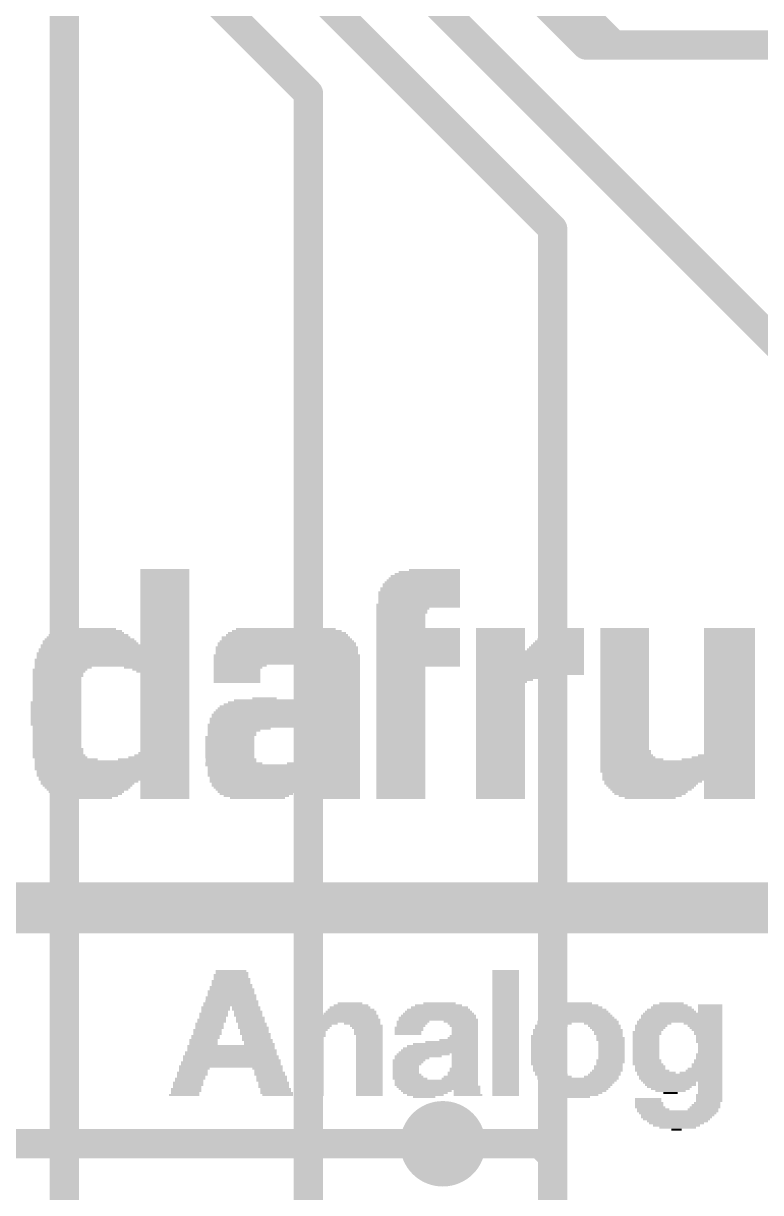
# Model space of a CAD drawing. Extents: x -3.4 to 68.6, y -0.2 to 53.3.
# Drawn here: x 55.45 to 63.12, y 9.14 to 21.31 of the extents above; entities that cross this region are included whole.
import ezdxf

# ---------------------------------------------------------------- set-up
doc = ezdxf.new("R2010")
doc.units = 0
for name, color, linetype in [('1', 12, 'CONTINUOUS'), ('16', 132, 'CONTINUOUS'), ('18', 3, 'CONTINUOUS'), ('200', 4, 'CONTINUOUS')]:
    doc.layers.add(name, color=color, linetype=linetype)

# ---------------------------------------------------------------- blocks, each defined once
blk = doc.blocks.new('RECT')
blk.add_solid([(-0.5, -0.5), (0.5, -0.5), (-0.5, 0.5), (0.5, 0.5)])
blk = doc.blocks.new('ROUNDV')
at = {"const_width": 0.5}
blk.add_lwpolyline([(0, -0.25, 1), (0, 0.25, 1), (0, -0.25)], format="xyb", dxfattribs=at)

msp = doc.modelspace()

# ---------------------------------------------------------------- linework, layer by layer
at = {"layer": '1', "const_width": 0.3048}
for points in [[(57.1763, 25.2157), (61.31, 21.082)], [(56.6106, 24.65), (63.5, 17.7606)], [(56.0449, 24.0843), (60.96, 19.1692)], [(55.4792, 23.5186), (58.42, 20.5779)], [(55.88, 21.9865), (55.88, 2.54)], [(61.31, 21.082), (63.627, 21.082)], [(58.42, 20.5779), (58.42, 2.54)], [(60.96, 19.1692), (60.96, 9.525)], [(59.817, 9.652), (60.833, 9.652)], [(60.833, 9.652), (60.96, 9.525)], [(60.96, 9.525), (60.96, 2.54)]]:
    msp.add_lwpolyline(points, dxfattribs=at)
at = {"layer": '1', "const_width": 0.1524}
for points in [[(61.31, 21.1582, 1), (61.31, 21.0058)], [(61.2561, 21.0281, 1), (61.3639, 21.1359)], [(58.4962, 20.5779, 1), (58.3438, 20.5779)], [(58.3661, 20.524, 1), (58.4739, 20.6317)], [(61.0362, 19.1692, 1), (60.8838, 19.1692)], [(60.9061, 19.1153, 1), (61.0139, 19.2231)], [(59.817, 9.7282, 1), (59.817, 9.5758)], [(60.8869, 9.7059, 1), (60.7791, 9.5981)], [(60.833, 9.5758, 1), (60.833, 9.7282)], [(61.0362, 9.525, 1), (60.8838, 9.525)], [(60.9061, 9.4711, 1), (61.0139, 9.5789)], [(60.8838, 9.525, 1), (61.0362, 9.525)]]:
    msp.add_lwpolyline(points, format="xyb", dxfattribs=at)
at = {"layer": '16', "const_width": 0.3048}
for points in [[(61.214, 21.463), (61.595, 21.082)], [(61.595, 21.082), (63.373, 21.082)], [(29.21, 9.652), (59.817, 9.652)]]:
    msp.add_lwpolyline(points, dxfattribs=at)
at = {"layer": '16', "const_width": 0.1524}
for points in [[(61.595, 21.1582, 1), (61.595, 21.0058)], [(61.5411, 21.0281, 1), (61.6489, 21.1359)], [(59.817, 9.5758, 1), (59.817, 9.7282)]]:
    msp.add_lwpolyline(points, format="xyb", dxfattribs=at)

# ---------------------------------------------------------------- block references
at = {"layer": '18', "xscale": 0.889, "yscale": 0.889}
msp.add_blockref('ROUNDV', (59.817, 9.652), dxfattribs=at)
msp.add_blockref('ROUNDV', (59.817, 9.652), dxfattribs=at)
at = {"layer": '200', "yscale": 0.0212}
for p, xscale in [((56.9255, 15.6204), 0.508), ((56.9255, 15.5992), 0.508), ((56.9255, 15.578), 0.508), ((59.6559, 15.578), 0.6773), ((59.677, 15.5992), 0.635), ((59.7299, 15.6204), 0.5291), ((56.9255, 15.5569), 0.508), ((56.9255, 15.5357), 0.508), ((56.9255, 15.5145), 0.508), ((56.9255, 15.4934), 0.508), ((56.9255, 15.4722), 0.508), ((56.9255, 15.451), 0.508), ((59.5924, 15.4722), 0.8043), ((59.5924, 15.451), 0.8043), ((59.6029, 15.4934), 0.7831), ((59.6135, 15.5145), 0.762), ((59.6241, 15.5357), 0.7408), ((59.6347, 15.5569), 0.7196), ((56.9255, 15.4299), 0.508), ((56.9255, 15.4087), 0.508), ((56.9255, 15.3876), 0.508), ((56.9255, 15.3664), 0.508), ((56.9255, 15.3452), 0.508), ((56.9255, 15.3241), 0.508), ((59.5712, 15.3876), 0.8466), ((59.5712, 15.3664), 0.8466), ((59.5712, 15.3452), 0.8466), ((59.5712, 15.3241), 0.8466), ((59.5818, 15.4299), 0.8255), ((59.5818, 15.4087), 0.8255), ((56.9255, 15.3029), 0.508), ((56.9255, 15.2817), 0.508), ((56.9255, 15.2606), 0.508), ((56.9255, 15.2394), 0.508), ((56.9255, 15.2182), 0.508), ((56.9255, 15.1971), 0.508), ((59.5606, 15.2606), 0.8678), ((59.5606, 15.2394), 0.8678), ((59.4019, 15.2182), 0.5503), ((59.3913, 15.1971), 0.5291), ((59.5712, 15.3029), 0.8466), ((59.5712, 15.2817), 0.8466), ((56.9255, 15.1759), 0.508), ((56.9255, 15.1547), 0.508), ((56.9255, 15.1336), 0.508), ((56.9255, 15.1124), 0.508), ((56.9255, 15.0912), 0.508), ((59.3807, 15.1547), 0.508), ((59.3807, 15.1336), 0.508), ((59.3807, 15.1124), 0.508), ((59.3807, 15.0912), 0.508), ((59.3913, 15.1759), 0.5291), ((56.1318, 14.9642), 0.7408), ((56.1423, 14.9854), 0.6773), ((56.1423, 15.0066), 0.5503), ((56.9255, 15.0701), 0.508), ((56.9255, 15.0489), 0.508), ((56.9255, 15.0277), 0.508), ((56.9255, 15.0066), 0.508), ((56.9255, 14.9854), 0.508), ((56.9255, 14.9642), 0.508), ((58.1954, 14.9642), 1.2276), ((58.1954, 14.9854), 1.143), ((58.1848, 15.0066), 1.0371), ((59.3807, 15.0701), 0.508), ((59.3807, 15.0489), 0.508), ((59.3807, 15.0277), 0.508), ((59.5606, 15.0066), 0.8678), ((59.5606, 14.9854), 0.8678), ((59.5606, 14.9642), 0.8678), ((60.4178, 15.0066), 0.508), ((60.4178, 14.9854), 0.508), ((60.4178, 14.9642), 0.508), ((61.0846, 14.9642), 0.4022), ((61.1057, 14.9854), 0.3598), ((61.1269, 15.0066), 0.3175), ((61.709, 15.0066), 0.508), ((61.709, 14.9854), 0.508), ((61.709, 14.9642), 0.508), ((62.799, 15.0066), 0.5291), ((62.799, 14.9854), 0.5291), ((62.799, 14.9642), 0.5291), ((56.4069, 14.8372), 1.5451), ((56.1423, 14.8796), 0.9736), ((56.1529, 14.8584), 0.9948), ((56.1423, 14.9007), 0.9313), ((56.1318, 14.9219), 0.8678), ((56.1318, 14.9431), 0.8255), ((56.9255, 14.9431), 0.508), ((56.9255, 14.9219), 0.508), ((56.9255, 14.9007), 0.508), ((56.9255, 14.8796), 0.508), ((56.9255, 14.8584), 0.508), ((58.1954, 14.8584), 1.4393), ((58.1954, 14.8372), 1.4393), ((58.1954, 14.8796), 1.3969), ((58.1848, 14.9219), 1.3334), ((58.1954, 14.9007), 1.3546), ((58.1954, 14.9431), 1.27), ((59.5606, 14.9431), 0.8678), ((59.5606, 14.9219), 0.8678), ((59.5606, 14.9007), 0.8678), ((59.5606, 14.8796), 0.8678), ((59.5606, 14.8584), 0.8678), ((59.5606, 14.8372), 0.8678), ((60.4178, 14.9431), 0.508), ((60.4178, 14.9219), 0.508), ((60.4178, 14.9007), 0.508), ((60.4178, 14.8796), 0.508), ((60.4178, 14.8584), 0.508), ((60.4178, 14.8372), 0.508), ((61.0105, 14.8372), 0.5503), ((61.0211, 14.8584), 0.5291), ((61.0316, 14.8796), 0.508), ((61.0422, 14.9007), 0.4868), ((61.0634, 14.9219), 0.4445), ((61.074, 14.9431), 0.4233), ((61.709, 14.9431), 0.508), ((61.709, 14.9219), 0.508), ((61.709, 14.9007), 0.508), ((61.709, 14.8796), 0.508), ((61.709, 14.8584), 0.508), ((61.709, 14.8372), 0.508), ((62.799, 14.9431), 0.5291), ((62.799, 14.9219), 0.5291), ((62.799, 14.9007), 0.5291), ((62.799, 14.8796), 0.5291), ((62.799, 14.8584), 0.5291), ((62.799, 14.8372), 0.5291), ((56.3857, 14.7526), 1.5874), ((56.3857, 14.7314), 1.5874), ((56.3857, 14.7102), 1.5874), ((56.3963, 14.7949), 1.5663), ((56.3963, 14.7737), 1.5663), ((56.4069, 14.8161), 1.5451), ((58.1954, 14.7314), 1.5239), ((58.1954, 14.7102), 1.5239), ((58.1954, 14.8161), 1.4816), ((58.1954, 14.7949), 1.4816), ((58.1954, 14.7737), 1.4816), ((58.1954, 14.7526), 1.4816), ((59.5606, 14.8161), 0.8678), ((59.5606, 14.7949), 0.8678), ((59.5606, 14.7737), 0.8678), ((59.5606, 14.7526), 0.8678), ((59.5606, 14.7314), 0.8678), ((59.5606, 14.7102), 0.8678), ((60.4178, 14.8161), 0.508), ((60.4178, 14.7949), 0.508), ((60.7247, 14.7737), 1.1218), ((60.7247, 14.7526), 1.1218), ((60.7247, 14.7314), 1.1218), ((60.7247, 14.7102), 1.1218), ((60.9893, 14.7949), 0.5926), ((60.9999, 14.8161), 0.5715), ((61.709, 14.8161), 0.508), ((61.709, 14.7949), 0.508), ((61.709, 14.7737), 0.508), ((61.709, 14.7526), 0.508), ((61.709, 14.7314), 0.508), ((61.709, 14.7102), 0.508), ((62.799, 14.8161), 0.5291), ((62.799, 14.7949), 0.5291), ((62.799, 14.7737), 0.5291), ((62.799, 14.7526), 0.5291), ((62.799, 14.7314), 0.5291), ((62.799, 14.7102), 0.5291), ((56.3752, 14.6891), 1.6086), ((56.3752, 14.6679), 1.6086), ((56.3752, 14.6467), 1.6086), ((56.3752, 14.6256), 1.6086), ((55.8672, 14.6044), 0.5926), ((56.8408, 14.6044), 0.6773), ((57.7086, 14.6256), 0.5503), ((57.6874, 14.6044), 0.508), ((58.1954, 14.6891), 1.5239), ((58.1954, 14.6679), 1.5239), ((58.1954, 14.6467), 1.5239), ((58.6717, 14.6256), 0.5715), ((58.6928, 14.6044), 0.5291), ((59.5606, 14.6891), 0.8678), ((59.5606, 14.6679), 0.8678), ((59.5606, 14.6467), 0.8678), ((59.5606, 14.6256), 0.8678), ((59.3807, 14.6044), 0.508), ((60.7247, 14.6891), 1.1218), ((60.7247, 14.6679), 1.1218), ((60.7247, 14.6467), 1.1218), ((60.7247, 14.6256), 1.1218), ((60.7247, 14.6044), 1.1218), ((61.709, 14.6891), 0.508), ((61.709, 14.6679), 0.508), ((61.709, 14.6467), 0.508), ((61.709, 14.6256), 0.508), ((61.709, 14.6044), 0.508), ((62.799, 14.6891), 0.5291), ((62.799, 14.6679), 0.5291), ((62.799, 14.6467), 0.5291), ((62.799, 14.6256), 0.5291), ((62.799, 14.6044), 0.5291), ((55.8354, 14.5833), 0.5715), ((55.8037, 14.4986), 0.508), ((55.8037, 14.4774), 0.508), ((55.8249, 14.5621), 0.5503), ((55.8143, 14.5409), 0.5291), ((55.8143, 14.5198), 0.5291), ((56.8831, 14.5833), 0.5926), ((56.9043, 14.5621), 0.5503), ((56.9255, 14.5409), 0.508), ((56.9255, 14.5198), 0.508), ((56.9255, 14.4986), 0.508), ((56.9255, 14.4774), 0.508), ((57.6769, 14.5833), 0.4868), ((57.6769, 14.5621), 0.4868), ((57.6769, 14.5409), 0.4868), ((57.6769, 14.5198), 0.4868), ((57.6769, 14.4986), 0.4868), ((57.6769, 14.4774), 0.4868), ((58.6928, 14.5833), 0.5291), ((58.7034, 14.5621), 0.508), ((58.7034, 14.5409), 0.508), ((58.7034, 14.5198), 0.508), ((58.7034, 14.4986), 0.508), ((58.7034, 14.4774), 0.508), ((59.3807, 14.5833), 0.508), ((59.3807, 14.5621), 0.508), ((59.3807, 14.5409), 0.508), ((59.3807, 14.5198), 0.508), ((59.3807, 14.4986), 0.508), ((59.3807, 14.4774), 0.508), ((60.7247, 14.5833), 1.1218), ((60.7247, 14.5621), 1.1218), ((60.7247, 14.5409), 1.1218), ((60.5766, 14.5198), 0.8255), ((60.4919, 14.4986), 0.6561), ((60.4602, 14.4774), 0.5926), ((61.709, 14.5833), 0.508), ((61.709, 14.5621), 0.508), ((61.709, 14.5409), 0.508), ((61.709, 14.5198), 0.508), ((61.709, 14.4986), 0.508), ((61.709, 14.4774), 0.508), ((62.799, 14.5833), 0.5291), ((62.799, 14.5621), 0.5291), ((62.799, 14.5409), 0.5291), ((62.799, 14.5198), 0.5291), ((62.799, 14.4986), 0.5291), ((62.799, 14.4774), 0.5291), ((55.8037, 14.4563), 0.508), ((55.8037, 14.4351), 0.508), ((55.8037, 14.4139), 0.508), ((55.8037, 14.3928), 0.508), ((55.8037, 14.3716), 0.508), ((55.8037, 14.3504), 0.508), ((56.9255, 14.4563), 0.508), ((56.9255, 14.4351), 0.508), ((56.9255, 14.4139), 0.508), ((56.9255, 14.3928), 0.508), ((56.9255, 14.3716), 0.508), ((56.9255, 14.3504), 0.508), ((57.6769, 14.4563), 0.4868), ((58.7034, 14.4563), 0.508), ((58.7034, 14.4351), 0.508), ((58.7034, 14.4139), 0.508), ((58.7034, 14.3928), 0.508), ((58.7034, 14.3716), 0.508), ((58.7034, 14.3504), 0.508), ((59.3807, 14.4563), 0.508), ((59.3807, 14.4351), 0.508), ((59.3807, 14.4139), 0.508), ((59.3807, 14.3928), 0.508), ((59.3807, 14.3716), 0.508), ((59.3807, 14.3504), 0.508), ((60.4178, 14.4351), 0.508), ((60.4178, 14.4139), 0.508), ((60.4178, 14.3928), 0.508), ((60.4178, 14.3716), 0.508), ((60.4178, 14.3504), 0.508), ((60.4284, 14.4563), 0.5291), ((61.709, 14.4563), 0.508), ((61.709, 14.4351), 0.508), ((61.709, 14.4139), 0.508), ((61.709, 14.3928), 0.508), ((61.709, 14.3716), 0.508), ((61.709, 14.3504), 0.508), ((62.799, 14.4563), 0.5291), ((62.799, 14.4351), 0.5291), ((62.799, 14.4139), 0.5291), ((62.799, 14.3928), 0.5291), ((62.799, 14.3716), 0.5291), ((62.799, 14.3504), 0.5291), ((55.7931, 14.2446), 0.5291), ((55.7931, 14.2234), 0.5291), ((55.8037, 14.3293), 0.508), ((55.8037, 14.3081), 0.508), ((55.8037, 14.2869), 0.508), ((55.8037, 14.2658), 0.508), ((56.9255, 14.3293), 0.508), ((56.9255, 14.3081), 0.508), ((56.9255, 14.2869), 0.508), ((56.9255, 14.2658), 0.508), ((56.9255, 14.2446), 0.508), ((56.9255, 14.2234), 0.508), ((58.2483, 14.2234), 1.4181), ((58.2695, 14.2446), 1.3758), ((57.9838, 14.2658), 0.6773), ((57.9626, 14.2869), 0.254), ((58.7034, 14.3293), 0.508), ((58.7034, 14.3081), 0.508), ((58.7034, 14.2869), 0.508), ((58.7034, 14.2658), 0.508), ((59.3807, 14.3293), 0.508), ((59.3807, 14.3081), 0.508), ((59.3807, 14.2869), 0.508), ((59.3807, 14.2658), 0.508), ((59.3807, 14.2446), 0.508), ((59.3807, 14.2234), 0.508), ((60.4178, 14.3293), 0.508), ((60.4178, 14.3081), 0.508), ((60.4178, 14.2869), 0.508), ((60.4178, 14.2658), 0.508), ((60.4178, 14.2446), 0.508), ((60.4178, 14.2234), 0.508), ((61.709, 14.3293), 0.508), ((61.709, 14.3081), 0.508), ((61.709, 14.2869), 0.508), ((61.709, 14.2658), 0.508), ((61.709, 14.2446), 0.508), ((61.709, 14.2234), 0.508), ((62.799, 14.3293), 0.5291), ((62.799, 14.3081), 0.5291), ((62.799, 14.2869), 0.5291), ((62.799, 14.2658), 0.5291), ((62.799, 14.2446), 0.5291), ((62.799, 14.2234), 0.5291), ((55.7931, 14.2023), 0.5291), ((55.7931, 14.1811), 0.5291), ((55.7931, 14.1599), 0.5291), ((55.7931, 14.1388), 0.5291), ((55.7931, 14.1176), 0.5291), ((56.9255, 14.2023), 0.508), ((56.9255, 14.1811), 0.508), ((56.9255, 14.1599), 0.508), ((56.9255, 14.1388), 0.508), ((56.9255, 14.1176), 0.508), ((58.1848, 14.1176), 1.5451), ((58.1954, 14.1388), 1.5239), ((58.206, 14.1599), 1.5028), ((58.2166, 14.1811), 1.4816), ((58.2272, 14.2023), 1.4604), ((59.3807, 14.2023), 0.508), ((59.3807, 14.1811), 0.508), ((59.3807, 14.1599), 0.508), ((59.3807, 14.1388), 0.508), ((59.3807, 14.1176), 0.508), ((60.4178, 14.2023), 0.508), ((60.4178, 14.1811), 0.508), ((60.4178, 14.1599), 0.508), ((60.4178, 14.1388), 0.508), ((60.4178, 14.1176), 0.508), ((61.709, 14.2023), 0.508), ((61.709, 14.1811), 0.508), ((61.709, 14.1599), 0.508), ((61.709, 14.1388), 0.508), ((61.709, 14.1176), 0.508), ((62.799, 14.2023), 0.5291), ((62.799, 14.1811), 0.5291), ((62.799, 14.1599), 0.5291), ((62.799, 14.1388), 0.5291), ((62.799, 14.1176), 0.5291), ((55.7931, 14.0964), 0.5291), ((55.7931, 14.0753), 0.5291), ((55.7931, 14.0541), 0.5291), ((55.7931, 14.0329), 0.5291), ((55.7931, 14.0118), 0.5291), ((55.8037, 13.9906), 0.508), ((56.9255, 14.0964), 0.508), ((56.9255, 14.0753), 0.508), ((56.9255, 14.0541), 0.508), ((56.9255, 14.0329), 0.508), ((56.9255, 14.0118), 0.508), ((56.9255, 13.9906), 0.508), ((58.1637, 14.0118), 1.5874), ((58.1637, 13.9906), 1.5874), ((58.1743, 14.0753), 1.5663), ((58.1743, 14.0541), 1.5663), ((58.1743, 14.0329), 1.5663), ((58.1848, 14.0964), 1.5451), ((59.3807, 14.0964), 0.508), ((59.3807, 14.0753), 0.508), ((59.3807, 14.0541), 0.508), ((59.3807, 14.0329), 0.508), ((59.3807, 14.0118), 0.508), ((59.3807, 13.9906), 0.508), ((60.4178, 14.0964), 0.508), ((60.4178, 14.0753), 0.508), ((60.4178, 14.0541), 0.508), ((60.4178, 14.0329), 0.508), ((60.4178, 14.0118), 0.508), ((60.4178, 13.9906), 0.508), ((61.709, 14.0964), 0.508), ((61.709, 14.0753), 0.508), ((61.709, 14.0541), 0.508), ((61.709, 14.0329), 0.508), ((61.709, 14.0118), 0.508), ((61.709, 13.9906), 0.508), ((62.799, 14.0964), 0.5291), ((62.799, 14.0753), 0.5291), ((62.799, 14.0541), 0.5291), ((62.799, 14.0329), 0.5291), ((62.799, 14.0118), 0.5291), ((62.799, 13.9906), 0.5291), ((55.8037, 13.9694), 0.508), ((55.8037, 13.9483), 0.508), ((55.8037, 13.9271), 0.508), ((55.8037, 13.9059), 0.508), ((55.8037, 13.8848), 0.508), ((55.8037, 13.8636), 0.508), ((56.9255, 13.9694), 0.508), ((56.9255, 13.9483), 0.508), ((56.9255, 13.9271), 0.508), ((56.9255, 13.9059), 0.508), ((56.9255, 13.8848), 0.508), ((56.9255, 13.8636), 0.508), ((57.6028, 13.8848), 0.508), ((57.6028, 13.8636), 0.508), ((57.6239, 13.9271), 0.508), ((57.6239, 13.9059), 0.508), ((57.698, 13.9694), 0.6561), ((57.6451, 13.9483), 0.5503), ((58.7034, 13.9694), 0.508), ((58.7034, 13.9483), 0.508), ((58.7034, 13.9271), 0.508), ((58.7034, 13.9059), 0.508), ((58.7034, 13.8848), 0.508), ((58.7034, 13.8636), 0.508), ((59.3807, 13.9694), 0.508), ((59.3807, 13.9483), 0.508), ((59.3807, 13.9271), 0.508), ((59.3807, 13.9059), 0.508), ((59.3807, 13.8848), 0.508), ((59.3807, 13.8636), 0.508), ((60.4178, 13.9694), 0.508), ((60.4178, 13.9483), 0.508), ((60.4178, 13.9271), 0.508), ((60.4178, 13.9059), 0.508), ((60.4178, 13.8848), 0.508), ((60.4178, 13.8636), 0.508), ((61.709, 13.9694), 0.508), ((61.709, 13.9483), 0.508), ((61.709, 13.9271), 0.508), ((61.709, 13.9059), 0.508), ((61.709, 13.8848), 0.508), ((61.709, 13.8636), 0.508), ((62.799, 13.9694), 0.5291), ((62.799, 13.9483), 0.5291), ((62.799, 13.9271), 0.5291), ((62.799, 13.9059), 0.5291), ((62.799, 13.8848), 0.5291), ((62.799, 13.8636), 0.5291), ((55.8037, 13.8424), 0.508), ((55.8037, 13.8213), 0.508), ((55.8037, 13.8001), 0.508), ((55.8037, 13.7789), 0.508), ((55.8143, 13.7578), 0.5291), ((55.8143, 13.7366), 0.5291), ((56.9255, 13.8424), 0.508), ((56.9255, 13.8213), 0.508), ((56.9255, 13.8001), 0.508), ((56.9255, 13.7789), 0.508), ((56.9255, 13.7578), 0.508), ((56.9255, 13.7366), 0.508), ((57.6028, 13.8424), 0.508), ((57.6028, 13.8213), 0.508), ((57.6028, 13.8001), 0.508), ((57.6028, 13.7789), 0.508), ((57.6028, 13.7578), 0.508), ((57.6028, 13.7366), 0.508), ((58.7034, 13.8424), 0.508), ((58.7034, 13.8213), 0.508), ((58.7034, 13.8001), 0.508), ((58.7034, 13.7789), 0.508), ((58.7034, 13.7578), 0.508), ((58.7034, 13.7366), 0.508), ((59.3807, 13.8424), 0.508), ((59.3807, 13.8213), 0.508), ((59.3807, 13.8001), 0.508), ((59.3807, 13.7789), 0.508), ((59.3807, 13.7578), 0.508), ((59.3807, 13.7366), 0.508), ((60.4178, 13.8424), 0.508), ((60.4178, 13.8213), 0.508), ((60.4178, 13.8001), 0.508), ((60.4178, 13.7789), 0.508), ((60.4178, 13.7578), 0.508), ((60.4178, 13.7366), 0.508), ((61.7195, 13.7366), 0.5291), ((61.709, 13.8424), 0.508), ((61.709, 13.8213), 0.508), ((61.709, 13.8001), 0.508), ((61.709, 13.7789), 0.508), ((61.709, 13.7578), 0.508), ((62.799, 13.8424), 0.5291), ((62.799, 13.8213), 0.5291), ((62.799, 13.8001), 0.5291), ((62.799, 13.7789), 0.5291), ((62.799, 13.7578), 0.5291), ((62.799, 13.7366), 0.5291), ((55.8354, 13.6731), 0.5715), ((55.8143, 13.7155), 0.5291), ((55.8249, 13.6943), 0.5503), ((55.8989, 13.652), 0.6561), ((56.3752, 13.6308), 1.6086), ((56.8091, 13.652), 0.7408), ((56.862, 13.6731), 0.635), ((56.8937, 13.6943), 0.5715), ((56.9149, 13.7155), 0.5291), ((57.6028, 13.7155), 0.508), ((57.6028, 13.6943), 0.508), ((57.6028, 13.6731), 0.508), ((57.6134, 13.652), 0.5291), ((57.6134, 13.6308), 0.5291), ((58.6293, 13.6308), 0.6561), ((58.6611, 13.652), 0.5926), ((58.6822, 13.6731), 0.5503), ((58.7034, 13.7155), 0.508), ((58.7034, 13.6943), 0.508), ((59.3807, 13.7155), 0.508), ((59.3807, 13.6943), 0.508), ((59.3807, 13.6731), 0.508), ((59.3807, 13.652), 0.508), ((59.3807, 13.6308), 0.508), ((60.4178, 13.7155), 0.508), ((60.4178, 13.6943), 0.508), ((60.4178, 13.6731), 0.508), ((60.4178, 13.652), 0.508), ((60.4178, 13.6308), 0.508), ((61.7195, 13.7155), 0.5291), ((61.7301, 13.6943), 0.5503), ((61.7407, 13.6731), 0.5715), ((61.783, 13.652), 0.6561), ((62.2593, 13.6308), 1.6086), ((62.6826, 13.652), 0.762), ((62.7355, 13.6731), 0.6561), ((62.7672, 13.6943), 0.5926), ((62.799, 13.7155), 0.5291), ((56.3752, 13.6096), 1.6086), ((56.3752, 13.5885), 1.6086), ((56.3752, 13.5673), 1.6086), ((56.3752, 13.5461), 1.6086), ((56.3857, 13.525), 1.5874), ((56.3857, 13.5038), 1.5874), ((57.6451, 13.6096), 0.5926), ((58.1531, 13.5885), 1.6086), ((58.1637, 13.5673), 1.5874), ((58.1637, 13.5461), 1.5874), ((58.1637, 13.525), 1.5874), ((58.1637, 13.5038), 1.5874), ((58.5764, 13.6096), 0.762), ((59.3807, 13.6096), 0.508), ((59.3807, 13.5885), 0.508), ((59.3807, 13.5673), 0.508), ((59.3807, 13.5461), 0.508), ((59.3807, 13.525), 0.508), ((59.3807, 13.5038), 0.508), ((60.4178, 13.6096), 0.508), ((60.4178, 13.5885), 0.508), ((60.4178, 13.5673), 0.508), ((60.4178, 13.5461), 0.508), ((60.4178, 13.525), 0.508), ((60.4178, 13.5038), 0.508), ((62.2593, 13.6096), 1.6086), ((62.2593, 13.5885), 1.6086), ((62.2593, 13.5673), 1.6086), ((62.2593, 13.5461), 1.6086), ((62.2593, 13.525), 1.6086), ((62.2698, 13.5038), 1.5874), ((56.3857, 13.4826), 1.5874), ((56.3963, 13.4615), 1.5663), ((56.3963, 13.4403), 1.5663), ((56.1423, 13.4191), 1.016), ((56.1212, 13.398), 0.9736), ((56.1212, 13.3768), 0.9313), ((56.9255, 13.4191), 0.508), ((56.9255, 13.398), 0.508), ((56.9255, 13.3768), 0.508), ((58.1637, 13.4826), 1.5874), ((58.1743, 13.4615), 1.5663), ((58.1743, 13.4403), 1.5663), ((58.1743, 13.4191), 1.5663), ((57.9203, 13.398), 1.016), ((57.8991, 13.3768), 0.9736), ((58.7034, 13.398), 0.508), ((58.7034, 13.3768), 0.508), ((59.3807, 13.4826), 0.508), ((59.3807, 13.4615), 0.508), ((59.3807, 13.4403), 0.508), ((59.3807, 13.4191), 0.508), ((59.3807, 13.398), 0.508), ((59.3807, 13.3768), 0.508), ((60.4178, 13.4826), 0.508), ((60.4178, 13.4615), 0.508), ((60.4178, 13.4403), 0.508), ((60.4178, 13.4191), 0.508), ((60.4178, 13.398), 0.508), ((60.4178, 13.3768), 0.508), ((62.2698, 13.4826), 1.5874), ((62.2698, 13.4615), 1.5874), ((62.2698, 13.4403), 1.5874), ((62.0053, 13.4191), 1.016), ((61.9841, 13.398), 0.9736), ((61.9841, 13.3768), 0.9313), ((62.799, 13.4191), 0.5291), ((62.799, 13.398), 0.5291), ((62.799, 13.3768), 0.5291), ((56.1212, 13.3556), 0.889), ((56.1212, 13.3345), 0.8466), ((56.1106, 13.3133), 0.7831), ((56.1212, 13.2921), 0.7196), ((56.1212, 13.271), 0.635), ((56.1212, 13.2498), 0.508), ((56.9255, 13.3556), 0.508), ((56.9255, 13.3345), 0.508), ((56.9255, 13.3133), 0.508), ((56.9255, 13.2921), 0.508), ((56.9255, 13.271), 0.508), ((56.9255, 13.2498), 0.508), ((57.8991, 13.3556), 0.9313), ((57.8991, 13.3345), 0.889), ((57.8885, 13.3133), 0.8255), ((57.8779, 13.2921), 0.762), ((57.8779, 13.271), 0.6773), ((57.8885, 13.2498), 0.5715), ((58.7034, 13.3556), 0.508), ((58.7034, 13.3345), 0.508), ((58.7034, 13.3133), 0.508), ((58.7034, 13.2921), 0.508), ((58.7034, 13.271), 0.508), ((58.7034, 13.2498), 0.508), ((59.3807, 13.3556), 0.508), ((59.3807, 13.3345), 0.508), ((59.3807, 13.3133), 0.508), ((59.3807, 13.2921), 0.508), ((59.3807, 13.271), 0.508), ((59.3807, 13.2498), 0.508), ((60.4178, 13.3556), 0.508), ((60.4178, 13.3345), 0.508), ((60.4178, 13.3133), 0.508), ((60.4178, 13.2921), 0.508), ((60.4178, 13.271), 0.508), ((60.4178, 13.2498), 0.508), ((61.9841, 13.3556), 0.889), ((61.9841, 13.3345), 0.8466), ((61.9735, 13.3133), 0.7831), ((61.9735, 13.2921), 0.7408), ((61.9735, 13.271), 0.6561), ((61.9735, 13.2498), 0.5291), ((62.799, 13.3556), 0.5291), ((62.799, 13.3345), 0.5291), ((62.799, 13.3133), 0.5291), ((62.799, 13.2921), 0.5291), ((62.799, 13.271), 0.5291), ((62.799, 13.2498), 0.5291), ((57.1266, 12.3608), 15.2606), ((57.1266, 12.3397), 15.2606), ((57.1266, 12.3185), 15.2606), ((57.1266, 12.2973), 15.2606), ((57.1266, 12.2762), 15.2606), ((57.1266, 12.255), 15.2606), ((57.1266, 12.2338), 15.2606), ((57.1266, 12.2127), 15.2606), ((57.1266, 12.1915), 15.2606), ((57.1266, 12.1703), 15.2606), ((57.1266, 12.1492), 15.2606), ((57.1266, 12.128), 15.2606), ((57.1266, 12.1068), 15.2606), ((57.1266, 12.0857), 15.2606), ((57.1266, 12.0645), 15.2606), ((57.1266, 12.0434), 15.2606), ((57.1266, 12.0222), 15.2606), ((57.1266, 12.001), 15.2606), ((57.1266, 11.9799), 15.2606), ((57.1266, 11.9587), 15.2606), ((57.1266, 11.9375), 15.2606), ((57.1266, 11.9164), 15.2606), ((57.1266, 11.8952), 15.2606), ((57.1266, 11.874), 15.2606), ((57.1266, 11.8529), 15.2606), ((57.6239, 11.4295), 0.3387), ((57.6134, 11.4507), 0.3175), ((60.4708, 11.4507), 0.2752), ((60.4708, 11.4295), 0.2752), ((57.6134, 11.3449), 0.4022), ((57.6134, 11.3237), 0.4022), ((57.6239, 11.3025), 0.4233), ((57.6239, 11.366), 0.381), ((57.6134, 11.4084), 0.3598), ((57.6134, 11.3872), 0.3598), ((60.4708, 11.4084), 0.2752), ((60.4708, 11.3872), 0.2752), ((60.4708, 11.366), 0.2752), ((60.4708, 11.3449), 0.2752), ((60.4708, 11.3237), 0.2752), ((60.4708, 11.3025), 0.2752), ((57.6239, 11.1967), 0.508), ((57.6134, 11.2391), 0.4868), ((57.6134, 11.2179), 0.4868), ((57.6134, 11.2814), 0.4445), ((57.6239, 11.2602), 0.4656), ((60.4708, 11.2814), 0.2752), ((60.4708, 11.2602), 0.2752), ((60.4708, 11.2391), 0.2752), ((60.4708, 11.2179), 0.2752), ((60.4708, 11.1967), 0.2752), ((57.4546, 11.0697), 0.2963), ((57.6134, 11.1121), 0.5715), ((57.6134, 11.0909), 0.5715), ((57.6239, 11.1332), 0.5503), ((57.6134, 11.1756), 0.5291), ((57.6134, 11.1544), 0.5291), ((57.7721, 11.0697), 0.2963), ((58.4282, 11.0909), 0.254), ((58.4282, 11.0697), 0.254), ((58.8516, 11.0697), 0.4233), ((58.8621, 11.0909), 0.3598), ((58.8516, 11.1121), 0.254), ((59.7829, 11.0697), 0.5926), ((59.7723, 11.0909), 0.4868), ((59.7829, 11.1121), 0.3387), ((60.4708, 11.1756), 0.2752), ((60.4708, 11.1544), 0.2752), ((60.4708, 11.1332), 0.2752), ((60.4708, 11.1121), 0.2752), ((60.4708, 11.0909), 0.2752), ((60.4708, 11.0697), 0.2752), ((61.2221, 11.0697), 0.508), ((61.2221, 11.0909), 0.4233), ((61.2221, 11.1121), 0.2963), ((62.1958, 11.0697), 0.4233), ((62.1852, 11.0909), 0.3598), ((62.1958, 11.1121), 0.254), ((62.5979, 11.0909), 0.254), ((62.5979, 11.0697), 0.254), ((57.4123, 10.9427), 0.2963), ((57.4229, 10.9639), 0.2752), ((57.4335, 11.0062), 0.2963), ((57.4335, 10.9851), 0.2963), ((57.4546, 11.0486), 0.2963), ((57.444, 11.0274), 0.2752), ((57.7721, 11.0486), 0.2963), ((57.7933, 11.0274), 0.2963), ((57.7933, 11.0062), 0.2963), ((57.7933, 10.9851), 0.2963), ((57.8144, 10.9639), 0.2963), ((57.8144, 10.9427), 0.2963), ((58.4282, 11.0486), 0.254), ((58.4282, 11.0274), 0.254), ((58.4282, 11.0062), 0.254), ((58.7246, 10.9851), 0.8466), ((58.7246, 10.9639), 0.8466), ((58.7352, 10.9427), 0.8678), ((58.8516, 11.0062), 0.5503), ((58.8621, 11.0274), 0.5291), ((58.8621, 11.0486), 0.4868), ((59.7617, 10.9639), 0.8043), ((59.7723, 10.9427), 0.8255), ((59.7723, 10.9851), 0.7831), ((59.7723, 11.0062), 0.7408), ((59.7723, 11.0274), 0.6985), ((59.7723, 11.0486), 0.6561), ((60.4708, 11.0486), 0.2752), ((60.4708, 11.0274), 0.2752), ((60.4708, 11.0062), 0.2752), ((60.4708, 10.9851), 0.2752), ((60.4708, 10.9639), 0.2752), ((60.4708, 10.9427), 0.2752), ((61.2221, 10.9427), 0.8043), ((61.2221, 10.9639), 0.762), ((61.2116, 10.9851), 0.7408), ((61.2221, 11.0062), 0.6773), ((61.2221, 11.0274), 0.635), ((61.2221, 11.0486), 0.5926), ((62.291, 10.9427), 0.8678), ((62.3016, 10.9851), 0.8466), ((62.3016, 10.9639), 0.8466), ((62.3122, 11.0062), 0.8255), ((62.1852, 11.0274), 0.5291), ((62.1852, 11.0486), 0.4868), ((62.5979, 11.0486), 0.254), ((62.5979, 11.0274), 0.254), ((57.37, 10.8369), 0.2963), ((57.37, 10.8157), 0.2963), ((57.3911, 10.9004), 0.2963), ((57.3911, 10.8792), 0.2963), ((57.3911, 10.8581), 0.2963), ((57.4123, 10.9216), 0.2963), ((57.8144, 10.9216), 0.2963), ((57.8356, 10.9004), 0.2963), ((57.8356, 10.8792), 0.2963), ((57.8462, 10.8581), 0.3175), ((57.8568, 10.8369), 0.2963), ((57.8568, 10.8157), 0.2963), ((58.4706, 10.8581), 0.3387), ((58.4494, 10.8157), 0.2963), ((58.7352, 10.9216), 0.8678), ((58.5129, 10.9004), 0.4233), ((58.4812, 10.8792), 0.3598), ((58.46, 10.8369), 0.3175), ((58.9786, 10.9004), 0.381), ((59.0209, 10.8792), 0.3387), ((59.0315, 10.8581), 0.3175), ((59.0421, 10.8369), 0.2963), ((59.0421, 10.8157), 0.2963), ((59.4548, 10.8157), 0.2752), ((59.4654, 10.8581), 0.2963), ((59.4654, 10.8369), 0.2963), ((59.5077, 10.9216), 0.3387), ((59.4865, 10.8792), 0.2963), ((59.4971, 10.9004), 0.3175), ((60.0051, 10.9216), 0.3598), ((60.0263, 10.9004), 0.3175), ((60.0368, 10.8792), 0.2963), ((60.0474, 10.8581), 0.2752), ((60.0474, 10.8369), 0.2752), ((60.0474, 10.8157), 0.2752), ((60.4708, 10.9216), 0.2752), ((60.4708, 10.9004), 0.2752), ((60.4708, 10.8792), 0.2752), ((60.4708, 10.8581), 0.2752), ((60.4708, 10.8369), 0.2752), ((60.4708, 10.8157), 0.2752), ((60.9152, 10.8369), 0.3175), ((60.9046, 10.8157), 0.2963), ((60.947, 10.8792), 0.3387), ((60.9258, 10.8581), 0.2963), ((61.2221, 10.9216), 0.8466), ((60.9787, 10.9004), 0.3598), ((61.4655, 10.9004), 0.3598), ((61.4973, 10.8792), 0.3387), ((61.5079, 10.8581), 0.3175), ((61.529, 10.8369), 0.3175), ((61.5396, 10.8157), 0.2963), ((61.9418, 10.8157), 0.2963), ((61.9841, 10.8792), 0.3387), ((61.9629, 10.8369), 0.2963), ((61.9735, 10.8581), 0.3175), ((62.2804, 10.9216), 0.889), ((62.0159, 10.9004), 0.3598), ((62.5238, 10.9004), 0.4022), ((62.545, 10.8792), 0.3598), ((62.5556, 10.8581), 0.3387), ((62.5662, 10.8369), 0.3175), ((62.5767, 10.8157), 0.2963), ((57.3276, 10.7311), 0.2963), ((57.3276, 10.7099), 0.2963), ((57.3488, 10.7734), 0.2963), ((57.3488, 10.7522), 0.2963), ((57.37, 10.7946), 0.2963), ((57.8674, 10.7946), 0.3175), ((57.8779, 10.7734), 0.2963), ((57.8779, 10.7522), 0.2963), ((57.8885, 10.7311), 0.3175), ((57.8991, 10.7099), 0.2963), ((58.4494, 10.7946), 0.2963), ((58.4494, 10.7734), 0.2963), ((58.4388, 10.7522), 0.2752), ((58.4388, 10.7311), 0.2752), ((58.4388, 10.7099), 0.2752), ((59.0421, 10.7946), 0.2963), ((59.0526, 10.7734), 0.2752), ((59.0526, 10.7522), 0.2752), ((59.0526, 10.7311), 0.2752), ((59.0526, 10.7099), 0.2752), ((59.4548, 10.7946), 0.2752), ((59.9099, 10.7099), 0.5503), ((59.9839, 10.7311), 0.4022), ((60.0263, 10.7522), 0.3175), ((60.0368, 10.7734), 0.2963), ((60.0474, 10.7946), 0.2752), ((60.4708, 10.7946), 0.2752), ((60.4708, 10.7734), 0.2752), ((60.4708, 10.7522), 0.2752), ((60.4708, 10.7311), 0.2752), ((60.4708, 10.7099), 0.2752), ((60.8835, 10.7734), 0.2963), ((60.8835, 10.7522), 0.2963), ((60.8729, 10.7311), 0.2752), ((60.8729, 10.7099), 0.2752), ((60.8941, 10.7946), 0.2752), ((61.5396, 10.7946), 0.2963), ((61.5502, 10.7734), 0.2752), ((61.5608, 10.7522), 0.2963), ((61.5608, 10.7311), 0.2963), ((61.5714, 10.7099), 0.2752), ((61.9418, 10.7946), 0.2963), ((61.9312, 10.7734), 0.2752), ((61.9312, 10.7522), 0.2752), ((61.9312, 10.7311), 0.2752), ((61.9312, 10.7099), 0.2752), ((62.5767, 10.7946), 0.2963), ((62.5873, 10.7734), 0.2752), ((62.5873, 10.7522), 0.2752), ((62.5873, 10.7311), 0.2752), ((62.5873, 10.7099), 0.2752), ((57.6134, 10.6041), 0.9525), ((57.6134, 10.5829), 0.9525), ((57.6134, 10.6676), 0.9101), ((57.6134, 10.6464), 0.9101), ((57.6239, 10.6252), 0.9313), ((57.3276, 10.6887), 0.2963), ((57.9097, 10.6887), 0.3175), ((58.4388, 10.6887), 0.2752), ((58.4388, 10.6676), 0.2752), ((58.4388, 10.6464), 0.2752), ((58.4388, 10.6252), 0.2752), ((58.4388, 10.6041), 0.2752), ((58.4388, 10.5829), 0.2752), ((59.0526, 10.6887), 0.2752), ((59.0526, 10.6676), 0.2752), ((59.0526, 10.6464), 0.2752), ((59.0526, 10.6252), 0.2752), ((59.0526, 10.6041), 0.2752), ((59.0526, 10.5829), 0.2752), ((59.6135, 10.5829), 0.5503), ((59.7723, 10.6041), 0.8255), ((59.7829, 10.6252), 0.8043), ((59.7934, 10.6464), 0.7831), ((59.8146, 10.6676), 0.7408), ((59.8464, 10.6887), 0.6773), ((60.0474, 10.5829), 0.2752), ((60.4708, 10.6887), 0.2752), ((60.4708, 10.6676), 0.2752), ((60.4708, 10.6464), 0.2752), ((60.4708, 10.6252), 0.2752), ((60.4708, 10.6041), 0.2752), ((60.4708, 10.5829), 0.2752), ((60.8729, 10.6887), 0.2752), ((60.8729, 10.6676), 0.2752), ((60.8729, 10.6464), 0.2752), ((60.8729, 10.6252), 0.2752), ((60.8729, 10.6041), 0.2752), ((60.8729, 10.5829), 0.2752), ((61.5714, 10.6887), 0.2752), ((61.5714, 10.6676), 0.2752), ((61.5714, 10.6464), 0.2752), ((61.5714, 10.6252), 0.2752), ((61.5714, 10.6041), 0.2752), ((61.5714, 10.5829), 0.2752), ((61.9312, 10.6887), 0.2752), ((61.9312, 10.6676), 0.2752), ((61.9312, 10.6464), 0.2752), ((61.9312, 10.6252), 0.2752), ((61.9312, 10.6041), 0.2752), ((61.9312, 10.5829), 0.2752), ((62.5873, 10.5829), 0.2752), ((62.5979, 10.6887), 0.254), ((62.5979, 10.6676), 0.254), ((62.5979, 10.6464), 0.254), ((62.5979, 10.6252), 0.254), ((62.5979, 10.6041), 0.254), ((57.6134, 10.4559), 1.0795), ((57.6134, 10.4982), 1.0371), ((57.6134, 10.4771), 1.0371), ((57.6239, 10.5194), 1.016), ((57.6134, 10.5617), 0.9948), ((57.6134, 10.5406), 0.9948), ((58.4388, 10.5617), 0.2752), ((58.4388, 10.5406), 0.2752), ((58.4388, 10.5194), 0.2752), ((58.4388, 10.4982), 0.2752), ((58.4388, 10.4771), 0.2752), ((58.4388, 10.4559), 0.2752), ((59.0526, 10.5617), 0.2752), ((59.0526, 10.5406), 0.2752), ((59.0526, 10.5194), 0.2752), ((59.0526, 10.4982), 0.2752), ((59.0526, 10.4771), 0.2752), ((59.0526, 10.4559), 0.2752), ((59.4336, 10.4559), 0.2752), ((59.4654, 10.5194), 0.3387), ((59.4548, 10.4982), 0.3175), ((59.4442, 10.4771), 0.2963), ((59.5606, 10.5617), 0.4868), ((59.4971, 10.5406), 0.3598), ((60.0474, 10.5617), 0.2752), ((60.0474, 10.5406), 0.2752), ((60.0474, 10.5194), 0.2752), ((60.0474, 10.4982), 0.2752), ((60.0474, 10.4771), 0.2752), ((60.0474, 10.4559), 0.2752), ((60.4708, 10.5617), 0.2752), ((60.4708, 10.5406), 0.2752), ((60.4708, 10.5194), 0.2752), ((60.4708, 10.4982), 0.2752), ((60.4708, 10.4771), 0.2752), ((60.4708, 10.4559), 0.2752), ((60.8729, 10.5617), 0.2752), ((60.8729, 10.5406), 0.2752), ((60.8729, 10.5194), 0.2752), ((60.8835, 10.4982), 0.2963), ((60.8835, 10.4771), 0.2963), ((60.8941, 10.4559), 0.2752), ((61.5396, 10.4559), 0.2963), ((61.5608, 10.5194), 0.2963), ((61.5608, 10.4982), 0.2963), ((61.5502, 10.4771), 0.2752), ((61.5714, 10.5617), 0.2752), ((61.5714, 10.5406), 0.2752), ((61.9312, 10.5617), 0.2752), ((61.9312, 10.5406), 0.2752), ((61.9418, 10.5194), 0.2963), ((61.9418, 10.4982), 0.2963), ((61.9524, 10.4771), 0.3175), ((61.9735, 10.4559), 0.3175), ((62.5662, 10.4771), 0.3175), ((62.5662, 10.4559), 0.3175), ((62.5767, 10.5194), 0.2963), ((62.5767, 10.4982), 0.2963), ((62.5873, 10.5617), 0.2752), ((62.5873, 10.5406), 0.2752), ((57.19, 10.3289), 0.3175), ((57.2112, 10.3924), 0.3175), ((57.2112, 10.3712), 0.3175), ((57.2006, 10.3501), 0.2963), ((57.2324, 10.4347), 0.3175), ((57.2218, 10.4136), 0.2963), ((57.9943, 10.4347), 0.3175), ((58.0049, 10.4136), 0.2963), ((58.0155, 10.3924), 0.3175), ((58.0155, 10.3712), 0.3175), ((58.0367, 10.3501), 0.3175), ((58.0367, 10.3289), 0.3175), ((58.4388, 10.4347), 0.2752), ((58.4388, 10.4136), 0.2752), ((58.4388, 10.3924), 0.2752), ((58.4388, 10.3712), 0.2752), ((58.4388, 10.3501), 0.2752), ((58.4388, 10.3289), 0.2752), ((59.0526, 10.4347), 0.2752), ((59.0526, 10.4136), 0.2752), ((59.0526, 10.3924), 0.2752), ((59.0526, 10.3712), 0.2752), ((59.0526, 10.3501), 0.2752), ((59.0526, 10.3289), 0.2752), ((59.4336, 10.4347), 0.2752), ((59.4336, 10.4136), 0.2752), ((59.4336, 10.3924), 0.2752), ((59.4442, 10.3712), 0.2963), ((59.4548, 10.3501), 0.3175), ((59.476, 10.3289), 0.3598), ((59.9945, 10.3289), 0.381), ((60.0051, 10.3501), 0.3598), ((60.0263, 10.3924), 0.3175), ((60.0263, 10.3712), 0.3175), ((60.0368, 10.4347), 0.2963), ((60.0368, 10.4136), 0.2963), ((60.4708, 10.4347), 0.2752), ((60.4708, 10.4136), 0.2752), ((60.4708, 10.3924), 0.2752), ((60.4708, 10.3712), 0.2752), ((60.4708, 10.3501), 0.2752), ((60.4708, 10.3289), 0.2752), ((60.9046, 10.4347), 0.2963), ((60.9152, 10.4136), 0.3175), ((60.9258, 10.3924), 0.2963), ((60.947, 10.3712), 0.3387), ((60.9787, 10.3501), 0.3598), ((61.2221, 10.3289), 0.8466), ((61.4655, 10.3501), 0.3598), ((61.4973, 10.3712), 0.3387), ((61.5079, 10.3924), 0.3175), ((61.529, 10.4136), 0.3175), ((61.5396, 10.4347), 0.2963), ((61.9735, 10.4347), 0.3175), ((61.9947, 10.4136), 0.3598), ((62.037, 10.3924), 0.4022), ((62.2804, 10.3712), 0.889), ((62.291, 10.3501), 0.8678), ((62.291, 10.3289), 0.8678), ((62.5027, 10.3924), 0.4445), ((62.5344, 10.4136), 0.381), ((62.545, 10.4347), 0.3598), ((57.1477, 10.2231), 0.3175), ((57.1583, 10.2443), 0.2963), ((57.1689, 10.2866), 0.3175), ((57.1689, 10.2654), 0.3175), ((57.1795, 10.3078), 0.2963), ((58.0367, 10.3078), 0.3175), ((58.0578, 10.2866), 0.3175), ((58.0578, 10.2654), 0.3175), ((58.0578, 10.2443), 0.3175), ((58.079, 10.2231), 0.3175), ((58.4388, 10.3078), 0.2752), ((58.4388, 10.2866), 0.2752), ((58.4388, 10.2654), 0.2752), ((58.4388, 10.2443), 0.2752), ((58.4388, 10.2231), 0.2752), ((59.0526, 10.3078), 0.2752), ((59.0526, 10.2866), 0.2752), ((59.0526, 10.2654), 0.2752), ((59.0526, 10.2443), 0.2752), ((59.0526, 10.2231), 0.2752), ((59.7511, 10.3078), 0.8678), ((59.7511, 10.2866), 0.8678), ((59.7511, 10.2654), 0.8678), ((59.7723, 10.2443), 0.8678), ((59.7829, 10.2231), 0.8466), ((60.4708, 10.3078), 0.2752), ((60.4708, 10.2866), 0.2752), ((60.4708, 10.2654), 0.2752), ((60.4708, 10.2443), 0.2752), ((60.4708, 10.2231), 0.2752), ((61.2221, 10.3078), 0.8043), ((61.2221, 10.2866), 0.762), ((61.2221, 10.2654), 0.7196), ((61.2221, 10.2443), 0.6773), ((61.2221, 10.2231), 0.635), ((62.3016, 10.3078), 0.8466), ((62.1746, 10.2866), 0.5503), ((62.1852, 10.2654), 0.5291), ((62.1746, 10.2443), 0.4656), ((62.1852, 10.2231), 0.4021), ((62.5979, 10.2866), 0.254), ((62.5979, 10.2654), 0.254), ((62.5979, 10.2443), 0.254), ((62.5979, 10.2231), 0.254), ((57.1266, 10.1596), 0.3175), ((57.1371, 10.1808), 0.2963), ((57.1477, 10.2019), 0.3175), ((58.0896, 10.1808), 0.3387), ((58.079, 10.2019), 0.3175), ((58.1002, 10.1596), 0.3175), ((58.4388, 10.2019), 0.2752), ((58.4388, 10.1808), 0.2752), ((58.4388, 10.1596), 0.2752), ((59.0526, 10.2019), 0.2752), ((59.0526, 10.1808), 0.2752), ((59.0526, 10.1596), 0.2752), ((59.6453, 10.2019), 0.5291), ((59.6347, 10.1808), 0.4657), ((59.6347, 10.1596), 0.381), ((59.6241, 10.1384), 0.2328), ((60.0686, 10.2019), 0.2752), ((60.0686, 10.1808), 0.2752), ((60.0792, 10.1596), 0.2963), ((60.4708, 10.2019), 0.2752), ((60.4708, 10.1808), 0.2752), ((60.4708, 10.1596), 0.2752), ((61.2221, 10.2019), 0.5926), ((61.2221, 10.1808), 0.508), ((61.2221, 10.1596), 0.4233), ((61.2221, 10.1384), 0.254), ((61.9524, 10.1173), 0.2752), ((61.9524, 10.0961), 0.2752), ((62.1852, 10.2019), 0.3175), ((62.1852, 10.1808), 0.1482), ((62.5873, 10.1596), 0.2752), ((62.5873, 10.1384), 0.2752), ((62.5873, 10.1173), 0.2752), ((62.5873, 10.0961), 0.2752), ((62.5979, 10.2019), 0.254), ((62.5979, 10.1808), 0.254), ((61.9629, 10.0749), 0.2963), ((61.9629, 10.0538), 0.2963), ((61.9735, 10.0326), 0.3175), ((62.0053, 10.0114), 0.3387), ((62.2593, 9.9903), 0.8466), ((62.2593, 9.9691), 0.8043), ((62.5238, 10.0114), 0.3175), ((62.545, 10.0326), 0.3175), ((62.5556, 10.0538), 0.2963), ((62.5662, 10.0749), 0.2752), ((62.2593, 9.9479), 0.762), ((62.2487, 9.9268), 0.7408), ((62.2487, 9.9056), 0.6985), ((62.2593, 9.8844), 0.635), ((62.2487, 9.8633), 0.5715), ((62.2487, 9.8421), 0.4868), ((62.2593, 9.8209), 0.381), ((62.2487, 9.7998), 0.1058)]:
    msp.add_blockref('RECT', p, dxfattribs=dict(at, xscale=xscale))

doc.saveas('drawing.dxf')
